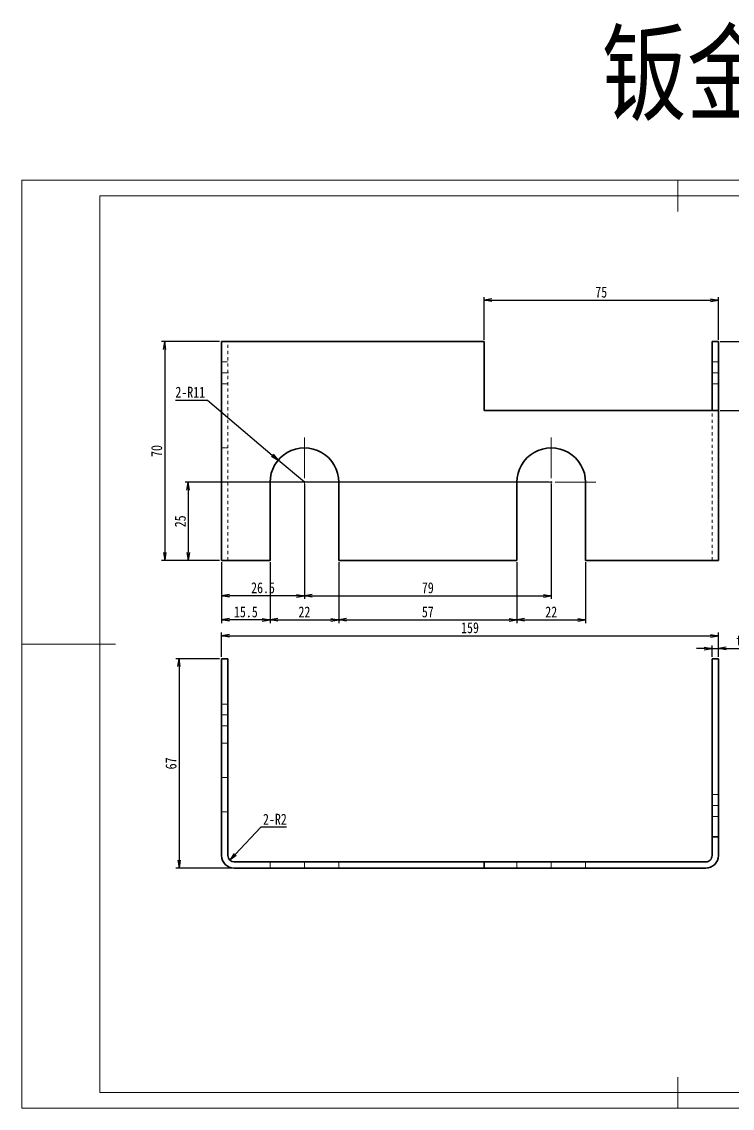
# Model space of a CAD drawing. Header units: millimetres. Extents: x -15766 to 80009, y -9701 to 15159.
# Drawn here: x -14272.3 to -14044.9, y 6746.4 to 7094 of the extents above; entities that cross this region are included whole.
import ezdxf

# ---------------------------------------------------------------- set-up
doc = ezdxf.new("R2010")
doc.units = ezdxf.units.MM
doc.linetypes.add('CENTER-HOKUTO_1', pattern=[16, 13, -1, 1, -1])
doc.linetypes.add('HIDDEN-HOKUTO_1', pattern=[2, 1, -1])
doc.layers.get('DEFPOINTS').update_dxf_attribs({"lineweight": 18})
for name, color, linetype, lineweight in [('AM_7', 2, 'CENTER-HOKUTO_1', 18), ('AM_HID', 1, 'HIDDEN-HOKUTO_1', 18), ('AM_VIS', 7, 'Continuous', 18), ('CDRAFT0', 7, 'Continuous', 18), ('DIM', 253, 'Continuous', 20), ('title_frame', 7, 'Continuous', 18), ('word_dim', 9, 'Continuous', 18), ('粗实线层_1', 7, 'Continuous', 15)]:
    doc.layers.add(name, color=color, linetype=linetype, lineweight=lineweight)
doc.styles.add('DIM', font='', dxfattribs={"width": 0.8})
doc.styles.get('DIM').set_extended_font_data('NSimSun')
doc.dimstyles.new('1-1$0', dxfattribs={"dimtxt": 3.5, "dimasz": 2.5, "dimexe": 1, "dimexo": 0.625, "dimgap": 0.8, "dimtad": 1, "dimdsep": 46, "dimtxsty": 'DIM', "dimblk": 'OPEN', "dimcen": 0, "dimdle": 5, "dimclrd": 256, "dimclre": 256, "dimclrt": 3, "dimazin": 3, "dimtfac": 0.5, "dimtmove": 0, "dimatfit": 3, "dimldrblk": 'OPEN', "dimfxl": 0, "dimtolj": 1, "dimarcsym": 0})
doc.dimstyles.new('1-1$4', dxfattribs={"dimtxt": 3.5, "dimasz": 2.5, "dimexe": 1, "dimexo": 0.625, "dimgap": 0.8, "dimtad": 1, "dimtih": 1, "dimtoh": 1, "dimzin": 12, "dimdsep": 46, "dimtxsty": 'DIM', "dimblk": 'OPEN', "dimcen": 0, "dimdle": 5, "dimclrd": 256, "dimclre": 256, "dimclrt": 3, "dimazin": 3, "dimtfac": 0.5, "dimtmove": 0, "dimatfit": 3, "dimldrblk": 'OPEN', "dimfxl": 0, "dimtolj": 1, "dimarcsym": 0})

# ---------------------------------------------------------------- blocks, each defined once
blk = doc.blocks.new('*X1252')
at = {"layer": 'CDRAFT0'}
for p, q in [((420, 297), (0, 297)), ((0, 297), (0, 0)), ((420, 0), (420, 297)), ((0, 0), (420, 0))]:
    blk.add_line(p, q, dxfattribs=at)
at = {"layer": '粗实线层_1'}
for p, q in [((210, 297), (210, 287)), ((415, 292), (25, 292)), ((25, 292), (25, 5)), ((415, 5), (415, 292)), ((0, 148.5), (30, 148.5)), ((420, 148.5), (410, 148.5)), ((210, 0), (210, 10)), ((25, 5), (415, 5))]:
    blk.add_line(p, q, dxfattribs=at)
blk = doc.blocks.new('_OPEN')
at = {"color": 0, "linetype": 'ByBlock', "lineweight": -2}
for p, q in [((-1, 0.166667), (0, 0)), ((-1, -0.166667), (0, 0)), ((0, 0), (-1, 0))]:
    blk.add_line(p, q, dxfattribs=at)
blk = doc.blocks.new('*D1335')
at = {"layer": 'DEFPOINTS', "color": 0, "transparency": 16777216}
for p in [(-14181.81, 6946.68), (-14208.31, 6921.68), (-14208.31, 6910.34)]:
    blk.add_point(p, dxfattribs=at)
at = {"layer": 'word_dim', "linetype": 'Continuous', "lineweight": -2, "transparency": 16777216}
for p, q in [((-14181.81, 6946.05), (-14181.81, 6909.34)), ((-14208.31, 6921.05), (-14208.31, 6909.34)), ((-14184.31, 6910.34), (-14205.81, 6910.34))]:
    blk.add_line(p, q, dxfattribs=at)
at = {"layer": 'word_dim', "lineweight": -2, "transparency": 16777216, "xscale": 2.5, "yscale": 2.5, "zscale": 2.5, "rotation": 180}
blk.add_blockref('_OPEN', (-14208.31, 6910.34), dxfattribs=at)
at = {"layer": 'word_dim', "lineweight": -2, "transparency": 16777216, "xscale": 2.5, "yscale": 2.5, "zscale": 2.5}
blk.add_blockref('_OPEN', (-14181.81, 6910.34), dxfattribs=at)
at = {"layer": 'word_dim', "color": 3, "transparency": 16777216, "insert": (-14195.06, 6912.89), "char_height": 3.5, "attachment_point": 5, "style": 'DIM'}
blk.add_mtext('\\A1;26.5', dxfattribs=at)
blk = doc.blocks.new('*D1336')
at = {"layer": 'DEFPOINTS', "color": 0, "transparency": 16777216}
for p in [(-14181.81, 6946.68), (-14102.81, 6946.68), (-14102.81, 6910.34)]:
    blk.add_point(p, dxfattribs=at)
at = {"layer": 'word_dim', "linetype": 'Continuous', "lineweight": -2, "transparency": 16777216}
for p, q in [((-14181.81, 6946.05), (-14181.81, 6909.34)), ((-14102.81, 6946.05), (-14102.81, 6909.34)), ((-14179.31, 6910.34), (-14105.31, 6910.34))]:
    blk.add_line(p, q, dxfattribs=at)
at = {"layer": 'word_dim', "lineweight": -2, "transparency": 16777216, "xscale": 2.5, "yscale": 2.5, "zscale": 2.5, "rotation": 180}
blk.add_blockref('_OPEN', (-14181.81, 6910.34), dxfattribs=at)
at = {"layer": 'word_dim', "lineweight": -2, "transparency": 16777216, "xscale": 2.5, "yscale": 2.5, "zscale": 2.5}
blk.add_blockref('_OPEN', (-14102.81, 6910.34), dxfattribs=at)
at = {"layer": 'word_dim', "color": 3, "transparency": 16777216, "insert": (-14142.31, 6912.89), "char_height": 3.5, "attachment_point": 5, "style": 'DIM'}
blk.add_mtext('\\A1;79', dxfattribs=at)
blk = doc.blocks.new('*D1337')
at = {"layer": 'DEFPOINTS', "color": 0, "transparency": 16777216}
for p in [(-14208.31, 6921.68), (-14192.81, 6921.68), (-14208.31, 6902.62)]:
    blk.add_point(p, dxfattribs=at)
at = {"layer": 'word_dim', "linetype": 'Continuous', "lineweight": -2, "transparency": 16777216}
for p, q in [((-14208.31, 6921.05), (-14208.31, 6901.62)), ((-14192.81, 6921.05), (-14192.81, 6901.62)), ((-14195.31, 6902.62), (-14205.81, 6902.62))]:
    blk.add_line(p, q, dxfattribs=at)
at = {"layer": 'word_dim', "lineweight": -2, "transparency": 16777216, "xscale": 2.5, "yscale": 2.5, "zscale": 2.5, "rotation": 180}
blk.add_blockref('_OPEN', (-14208.31, 6902.62), dxfattribs=at)
at = {"layer": 'word_dim', "lineweight": -2, "transparency": 16777216, "xscale": 2.5, "yscale": 2.5, "zscale": 2.5}
blk.add_blockref('_OPEN', (-14192.81, 6902.62), dxfattribs=at)
at = {"layer": 'word_dim', "color": 3, "transparency": 16777216, "insert": (-14200.56, 6905.17), "char_height": 3.5, "attachment_point": 5, "style": 'DIM'}
blk.add_mtext('\\A1;15.5', dxfattribs=at)
blk = doc.blocks.new('*D1338')
at = {"layer": 'DEFPOINTS', "color": 0, "transparency": 16777216}
for p in [(-14192.81, 6921.68), (-14170.81, 6921.68), (-14170.81, 6902.62)]:
    blk.add_point(p, dxfattribs=at)
at = {"layer": 'word_dim', "linetype": 'Continuous', "lineweight": -2, "transparency": 16777216}
for p, q in [((-14192.81, 6921.05), (-14192.81, 6901.62)), ((-14170.81, 6921.05), (-14170.81, 6901.62)), ((-14190.31, 6902.62), (-14173.31, 6902.62))]:
    blk.add_line(p, q, dxfattribs=at)
at = {"layer": 'word_dim', "lineweight": -2, "transparency": 16777216, "xscale": 2.5, "yscale": 2.5, "zscale": 2.5, "rotation": 180}
blk.add_blockref('_OPEN', (-14192.81, 6902.62), dxfattribs=at)
at = {"layer": 'word_dim', "lineweight": -2, "transparency": 16777216, "xscale": 2.5, "yscale": 2.5, "zscale": 2.5}
blk.add_blockref('_OPEN', (-14170.81, 6902.62), dxfattribs=at)
at = {"layer": 'word_dim', "color": 3, "transparency": 16777216, "insert": (-14181.81, 6905.17), "char_height": 3.5, "attachment_point": 5, "style": 'DIM'}
blk.add_mtext('\\A1;22', dxfattribs=at)
blk = doc.blocks.new('*D1339')
at = {"layer": 'DEFPOINTS', "color": 0, "transparency": 16777216}
for p in [(-14170.81, 6921.68), (-14113.81, 6921.68), (-14113.81, 6902.62)]:
    blk.add_point(p, dxfattribs=at)
at = {"layer": 'word_dim', "linetype": 'Continuous', "lineweight": -2, "transparency": 16777216}
for p, q in [((-14170.81, 6921.05), (-14170.81, 6901.62)), ((-14113.81, 6921.05), (-14113.81, 6901.62)), ((-14168.31, 6902.62), (-14116.31, 6902.62))]:
    blk.add_line(p, q, dxfattribs=at)
at = {"layer": 'word_dim', "lineweight": -2, "transparency": 16777216, "xscale": 2.5, "yscale": 2.5, "zscale": 2.5, "rotation": 180}
blk.add_blockref('_OPEN', (-14170.81, 6902.62), dxfattribs=at)
at = {"layer": 'word_dim', "lineweight": -2, "transparency": 16777216, "xscale": 2.5, "yscale": 2.5, "zscale": 2.5}
blk.add_blockref('_OPEN', (-14113.81, 6902.62), dxfattribs=at)
at = {"layer": 'word_dim', "color": 3, "transparency": 16777216, "insert": (-14142.31, 6905.17), "char_height": 3.5, "attachment_point": 5, "style": 'DIM'}
blk.add_mtext('\\A1;57', dxfattribs=at)
blk = doc.blocks.new('*D1340')
at = {"layer": 'DEFPOINTS', "color": 0, "transparency": 16777216}
for p in [(-14113.81, 6921.68), (-14091.81, 6921.68), (-14091.81, 6902.62)]:
    blk.add_point(p, dxfattribs=at)
at = {"layer": 'word_dim', "linetype": 'Continuous', "lineweight": -2, "transparency": 16777216}
for p, q in [((-14113.81, 6921.05), (-14113.81, 6901.62)), ((-14091.81, 6921.05), (-14091.81, 6901.62)), ((-14111.31, 6902.62), (-14094.31, 6902.62))]:
    blk.add_line(p, q, dxfattribs=at)
at = {"layer": 'word_dim', "lineweight": -2, "transparency": 16777216, "xscale": 2.5, "yscale": 2.5, "zscale": 2.5, "rotation": 180}
blk.add_blockref('_OPEN', (-14113.81, 6902.62), dxfattribs=at)
at = {"layer": 'word_dim', "lineweight": -2, "transparency": 16777216, "xscale": 2.5, "yscale": 2.5, "zscale": 2.5}
blk.add_blockref('_OPEN', (-14091.81, 6902.62), dxfattribs=at)
at = {"layer": 'word_dim', "color": 3, "transparency": 16777216, "insert": (-14102.81, 6905.17), "char_height": 3.5, "attachment_point": 5, "style": 'DIM'}
blk.add_mtext('\\A1;22', dxfattribs=at)
blk = doc.blocks.new('*D1341')
at = {"layer": 'DEFPOINTS', "color": 0, "transparency": 16777216}
for p in [(-14102.81, 6946.68), (-14218.99, 6921.68), (-14208.31, 6921.68)]:
    blk.add_point(p, dxfattribs=at)
at = {"layer": 'word_dim', "linetype": 'Continuous', "lineweight": -2, "transparency": 16777216}
for p, q in [((-14103.44, 6946.68), (-14219.99, 6946.68)), ((-14218.99, 6944.18), (-14218.99, 6924.18)), ((-14208.94, 6921.68), (-14219.99, 6921.68))]:
    blk.add_line(p, q, dxfattribs=at)
at = {"layer": 'word_dim', "lineweight": -2, "transparency": 16777216, "xscale": 2.5, "yscale": 2.5, "zscale": 2.5}
for p, rotation in [((-14218.99, 6946.68), 90), ((-14218.99, 6921.68), 270)]:
    blk.add_blockref('_OPEN', p, dxfattribs=dict(at, rotation=rotation))
at = {"layer": 'word_dim', "color": 3, "transparency": 16777216, "insert": (-14221.54, 6934.18), "char_height": 3.5, "attachment_point": 5, "rotation": 90, "style": 'DIM'}
blk.add_mtext('\\A1;25', dxfattribs=at)
blk = doc.blocks.new('*D1342')
at = {"layer": 'DEFPOINTS', "color": 0, "transparency": 16777216}
for p in [(-14208.31, 6991.68), (-14226.54, 6921.68), (-14208.31, 6921.68)]:
    blk.add_point(p, dxfattribs=at)
at = {"layer": 'word_dim', "linetype": 'Continuous', "lineweight": -2, "transparency": 16777216}
for p, q in [((-14208.94, 6991.68), (-14227.54, 6991.68)), ((-14226.54, 6989.18), (-14226.54, 6924.18)), ((-14208.94, 6921.68), (-14227.54, 6921.68))]:
    blk.add_line(p, q, dxfattribs=at)
at = {"layer": 'word_dim', "lineweight": -2, "transparency": 16777216, "xscale": 2.5, "yscale": 2.5, "zscale": 2.5}
for p, rotation in [((-14226.54, 6991.68), 90), ((-14226.54, 6921.68), 270)]:
    blk.add_blockref('_OPEN', p, dxfattribs=dict(at, rotation=rotation))
at = {"layer": 'word_dim', "color": 3, "transparency": 16777216, "insert": (-14229.09, 6956.68), "char_height": 3.5, "attachment_point": 5, "rotation": 90, "style": 'DIM'}
blk.add_mtext('\\A1;70', dxfattribs=at)
blk = doc.blocks.new('*D1343')
at = {"layer": 'DEFPOINTS', "color": 0, "transparency": 16777216}
for p in [(-14190.21, 6953.78), (-14181.81, 6946.68)]:
    blk.add_point(p, dxfattribs=at)
at = {"layer": 'word_dim', "linetype": 'Continuous', "lineweight": -2, "transparency": 16777216}
for p, q in [((-14223.03, 6972.95), (-14212.88, 6972.95)), ((-14212.88, 6972.95), (-14192.12, 6955.39)), ((-14181.81, 6946.68), (-14190.21, 6953.78))]:
    blk.add_line(p, q, dxfattribs=at)
at = {"layer": 'word_dim', "lineweight": -2, "transparency": 16777216, "xscale": 2.5, "yscale": 2.5, "zscale": 2.5, "rotation": 319.7858929642041}
blk.add_blockref('_OPEN', (-14190.21, 6953.78), dxfattribs=at)
at = {"layer": 'word_dim', "color": 3, "transparency": 16777216, "insert": (-14218.36, 6975.5), "char_height": 3.5, "attachment_point": 5, "style": 'DIM'}
blk.add_mtext('\\A1;2-R11', dxfattribs=at)
blk = doc.blocks.new('*D1344')
at = {"layer": 'DEFPOINTS', "color": 0, "transparency": 16777216}
for p in [(-14049.31, 6991.68), (-14034.02, 6991.68), (-14049.31, 6969.68)]:
    blk.add_point(p, dxfattribs=at)
at = {"layer": 'word_dim', "linetype": 'Continuous', "lineweight": -2, "transparency": 16777216}
for p, q in [((-14048.69, 6991.68), (-14033.02, 6991.68)), ((-14034.02, 6972.18), (-14034.02, 6989.18)), ((-14048.69, 6969.68), (-14033.02, 6969.68))]:
    blk.add_line(p, q, dxfattribs=at)
at = {"layer": 'word_dim', "lineweight": -2, "transparency": 16777216, "xscale": 2.5, "yscale": 2.5, "zscale": 2.5}
for p, rotation in [((-14034.02, 6991.68), 90), ((-14034.02, 6969.68), 270)]:
    blk.add_blockref('_OPEN', p, dxfattribs=dict(at, rotation=rotation))
at = {"layer": 'word_dim', "color": 3, "transparency": 16777216, "insert": (-14036.57, 6980.68), "char_height": 3.5, "attachment_point": 5, "rotation": 90, "style": 'DIM'}
blk.add_mtext('\\A1;22', dxfattribs=at)
blk = doc.blocks.new('*D1345')
at = {"layer": 'DEFPOINTS', "color": 0, "transparency": 16777216}
for p in [(-14049.31, 7004.95), (-14124.31, 6991.68), (-14049.31, 6991.68)]:
    blk.add_point(p, dxfattribs=at)
at = {"layer": 'word_dim', "linetype": 'Continuous', "lineweight": -2, "transparency": 16777216}
for p, q in [((-14124.31, 6992.3), (-14124.31, 7005.95)), ((-14049.31, 6992.3), (-14049.31, 7005.95)), ((-14121.81, 7004.95), (-14051.81, 7004.95))]:
    blk.add_line(p, q, dxfattribs=at)
at = {"layer": 'word_dim', "lineweight": -2, "transparency": 16777216, "xscale": 2.5, "yscale": 2.5, "zscale": 2.5, "rotation": 180}
blk.add_blockref('_OPEN', (-14124.31, 7004.95), dxfattribs=at)
at = {"layer": 'word_dim', "lineweight": -2, "transparency": 16777216, "xscale": 2.5, "yscale": 2.5, "zscale": 2.5}
blk.add_blockref('_OPEN', (-14049.31, 7004.95), dxfattribs=at)
at = {"layer": 'word_dim', "color": 3, "transparency": 16777216, "insert": (-14086.81, 7007.5), "char_height": 3.5, "attachment_point": 5, "style": 'DIM'}
blk.add_mtext('\\A1;75', dxfattribs=at)
blk = doc.blocks.new('*D1346')
at = {"layer": 'DEFPOINTS', "color": 0, "transparency": 16777216}
for p in [(-14208.31, 6890.21), (-14221.95, 6823.21), (-14204.31, 6823.21)]:
    blk.add_point(p, dxfattribs=at)
at = {"layer": 'word_dim', "linetype": 'Continuous', "lineweight": -2, "transparency": 16777216}
for p, q in [((-14208.94, 6890.21), (-14222.95, 6890.21)), ((-14221.95, 6887.71), (-14221.95, 6825.71)), ((-14204.94, 6823.21), (-14222.95, 6823.21))]:
    blk.add_line(p, q, dxfattribs=at)
at = {"layer": 'word_dim', "lineweight": -2, "transparency": 16777216, "xscale": 2.5, "yscale": 2.5, "zscale": 2.5}
for p, rotation in [((-14221.95, 6890.21), 90), ((-14221.95, 6823.21), 270)]:
    blk.add_blockref('_OPEN', p, dxfattribs=dict(at, rotation=rotation))
at = {"layer": 'word_dim', "color": 3, "transparency": 16777216, "insert": (-14224.5, 6856.71), "char_height": 3.5, "attachment_point": 5, "rotation": 90, "style": 'DIM'}
blk.add_mtext('\\A1;67', dxfattribs=at)
blk = doc.blocks.new('*D1347')
at = {"layer": 'DEFPOINTS', "color": 0, "transparency": 16777216}
for p in [(-14205.68, 6825.75), (-14204.31, 6827.21)]:
    blk.add_point(p, dxfattribs=at)
at = {"layer": 'word_dim', "linetype": 'Continuous', "lineweight": -2, "transparency": 16777216}
for p, q in [((-14195.81, 6836.29), (-14203.97, 6827.57)), ((-14187.5, 6836.29), (-14195.81, 6836.29))]:
    blk.add_line(p, q, dxfattribs=at)
at = {"layer": 'word_dim', "lineweight": -2, "transparency": 16777216, "xscale": 2.5, "yscale": 2.5, "zscale": 2.5, "rotation": 226.8946653152842}
blk.add_blockref('_OPEN', (-14205.68, 6825.75), dxfattribs=at)
at = {"layer": 'word_dim', "color": 3, "transparency": 16777216, "insert": (-14191.26, 6838.84), "char_height": 3.5, "attachment_point": 5, "style": 'DIM'}
blk.add_mtext('\\A1;2-R2', dxfattribs=at)
blk = doc.blocks.new('*D1348')
at = {"layer": 'DEFPOINTS', "color": 0, "transparency": 16777216}
for p in [(-14049.31, 6897.55), (-14208.31, 6890.21), (-14049.31, 6890.21)]:
    blk.add_point(p, dxfattribs=at)
at = {"layer": 'word_dim', "linetype": 'Continuous', "lineweight": -2, "transparency": 16777216}
for p, q in [((-14208.31, 6890.83), (-14208.31, 6898.55)), ((-14049.31, 6890.83), (-14049.31, 6898.55)), ((-14205.81, 6897.55), (-14051.81, 6897.55))]:
    blk.add_line(p, q, dxfattribs=at)
at = {"layer": 'word_dim', "lineweight": -2, "transparency": 16777216, "xscale": 2.5, "yscale": 2.5, "zscale": 2.5, "rotation": 180}
blk.add_blockref('_OPEN', (-14208.31, 6897.55), dxfattribs=at)
at = {"layer": 'word_dim', "lineweight": -2, "transparency": 16777216, "xscale": 2.5, "yscale": 2.5, "zscale": 2.5}
blk.add_blockref('_OPEN', (-14049.31, 6897.55), dxfattribs=at)
at = {"layer": 'word_dim', "color": 3, "transparency": 16777216, "insert": (-14128.81, 6900.1), "char_height": 3.5, "attachment_point": 5, "style": 'DIM'}
blk.add_mtext('\\A1;159', dxfattribs=at)
blk = doc.blocks.new('*D1349')
at = {"layer": 'DEFPOINTS', "color": 0, "transparency": 16777216}
for p in [(-14049.31, 6893.46), (-14051.31, 6890.21), (-14049.31, 6890.21)]:
    blk.add_point(p, dxfattribs=at)
at = {"layer": 'word_dim', "linetype": 'Continuous', "lineweight": -2, "transparency": 16777216}
for p, q in [((-14053.81, 6893.46), (-14056.31, 6893.46)), ((-14051.31, 6890.83), (-14051.31, 6894.46)), ((-14051.31, 6893.46), (-14049.31, 6893.46)), ((-14049.31, 6890.83), (-14049.31, 6894.46)), ((-14046.81, 6893.46), (-14037.24, 6893.46))]:
    blk.add_line(p, q, dxfattribs=at)
at = {"layer": 'word_dim', "lineweight": -2, "transparency": 16777216, "xscale": 2.5, "yscale": 2.5, "zscale": 2.5}
blk.add_blockref('_OPEN', (-14051.31, 6893.46), dxfattribs=at)
at = {"layer": 'word_dim', "lineweight": -2, "transparency": 16777216, "xscale": 2.5, "yscale": 2.5, "zscale": 2.5, "rotation": 180}
blk.add_blockref('_OPEN', (-14049.31, 6893.46), dxfattribs=at)
at = {"layer": 'word_dim', "color": 3, "transparency": 16777216, "insert": (-14040.78, 6896.01), "char_height": 3.5, "attachment_point": 5, "style": 'DIM'}
blk.add_mtext('\\A1;t=2', dxfattribs=at)

msp = doc.modelspace()

# ---------------------------------------------------------------- linework, layer by layer
at = {"layer": 'AM_7', "ltscale": 0.059998}
for p, q in [((-14208.51358, 6981.67777), (-14206.11368, 6981.67777)), ((-14208.51358, 6872.20737), (-14206.11368, 6872.20737))]:
    msp.add_line(p, q, dxfattribs=at)
at = {"layer": 'AM_7', "ltscale": 0.06001}
for p, q in [((-14049.11368, 6981.67777), (-14051.51407, 6981.67777)), ((-14206.11368, 6852.20737), (-14208.51407, 6852.20737)), ((-14049.11368, 6843.20737), (-14051.51407, 6843.20737))]:
    msp.add_line(p, q, dxfattribs=at)
at = {"layer": 'AM_7'}
for p, q in [((-14181.81363, 6960.9777), (-14181.81363, 6932.37772)), ((-14102.81363, 6960.9777), (-14102.81363, 6932.37772)), ((-14167.51358, 6946.67777), (-14196.11368, 6946.67777)), ((-14088.51358, 6946.67777), (-14117.11368, 6946.67777))]:
    msp.add_line(p, q, dxfattribs=at)
at = {"layer": 'AM_7', "ltscale": 0.060016}
for p, q in [((-14181.81363, 6825.40744), (-14181.81363, 6823.00681)), ((-14102.81363, 6825.40744), (-14102.81363, 6823.00681))]:
    msp.add_line(p, q, dxfattribs=at)
at = {"layer": 'AM_HID'}
for p, q in [((-14206.31363, 6921.67777), (-14206.31363, 6991.67777)), ((-14051.31363, 6921.67777), (-14051.31363, 6969.67777))]:
    msp.add_line(p, q, dxfattribs=at)
at = {"layer": 'AM_HID', "ltscale": 0.05}
for p, q in [((-14208.31363, 6985.17777), (-14206.31363, 6985.17777)), ((-14049.31363, 6985.17777), (-14051.31363, 6985.17777)), ((-14208.31363, 6978.17777), (-14206.31363, 6978.17777)), ((-14049.31363, 6978.17777), (-14051.31363, 6978.17777)), ((-14206.31363, 6957.67777), (-14208.31363, 6957.67777)), ((-14208.31363, 6875.70737), (-14206.31363, 6875.70737)), ((-14208.31363, 6868.70737), (-14206.31363, 6868.70737)), ((-14208.31363, 6863.20737), (-14206.31363, 6863.20737)), ((-14049.31363, 6846.70737), (-14051.31363, 6846.70737)), ((-14208.31363, 6841.20737), (-14206.31363, 6841.20737)), ((-14049.31363, 6839.70737), (-14051.31363, 6839.70737)), ((-14192.81363, 6823.20737), (-14192.81363, 6825.20737)), ((-14170.81363, 6823.20737), (-14170.81363, 6825.20737)), ((-14113.81363, 6823.20737), (-14113.81363, 6825.20737)), ((-14091.81363, 6823.20737), (-14091.81363, 6825.20737))]:
    msp.add_line(p, q, dxfattribs=at)
at = {"layer": 'AM_VIS', "lineweight": 35, "ltscale": 0.1}
for p, q in [((-14208.31363, 6991.67777), (-14204.31363, 6991.67777)), ((-14049.31363, 6969.67777), (-14053.31363, 6969.67777)), ((-14208.31363, 6921.67777), (-14204.31363, 6921.67777)), ((-14053.31363, 6921.67777), (-14049.31363, 6921.67777))]:
    msp.add_line(p, q, dxfattribs=at)
at = {"layer": 'AM_VIS', "lineweight": 35}
for p, q in [((-14208.31363, 6921.67777), (-14208.31363, 6991.67777)), ((-14204.31363, 6991.67777), (-14124.31363, 6991.67777)), ((-14124.31363, 6991.67777), (-14124.31363, 6969.67777)), ((-14051.31363, 6991.67777), (-14051.31363, 6969.67777)), ((-14049.31363, 6991.67777), (-14049.31363, 6969.67777)), ((-14053.31363, 6969.67777), (-14124.31363, 6969.67777)), ((-14049.31363, 6921.67777), (-14049.31363, 6969.67777)), ((-14192.81363, 6921.67777), (-14192.81363, 6946.67777)), ((-14170.81363, 6946.67777), (-14170.81363, 6921.67777)), ((-14113.81363, 6921.67777), (-14113.81363, 6946.67777)), ((-14091.81363, 6946.67777), (-14091.81363, 6921.67777)), ((-14170.81363, 6921.67777), (-14113.81363, 6921.67777)), ((-14091.81363, 6921.67777), (-14053.31363, 6921.67777)), ((-14208.31363, 6890.20737), (-14208.31363, 6827.20737)), ((-14206.31363, 6890.20737), (-14206.31363, 6827.20737)), ((-14051.31363, 6833.20737), (-14051.31363, 6890.20737)), ((-14049.31363, 6833.20737), (-14049.31363, 6890.20737)), ((-14204.31363, 6825.20737), (-14124.31363, 6825.20737)), ((-14053.31363, 6825.20737), (-14124.31363, 6825.20737)), ((-14204.31363, 6823.20737), (-14124.31363, 6823.20737)), ((-14053.31363, 6823.20737), (-14124.31363, 6823.20737))]:
    msp.add_line(p, q, dxfattribs=at)
at = {"layer": 'AM_VIS', "lineweight": 35, "ltscale": 0.05}
for p, q in [((-14051.31363, 6991.67777), (-14049.31363, 6991.67777)), ((-14208.31363, 6890.20737), (-14206.31363, 6890.20737)), ((-14051.31363, 6890.20737), (-14049.31363, 6890.20737)), ((-14051.31363, 6833.20737), (-14049.31363, 6833.20737)), ((-14124.31363, 6825.20737), (-14124.31363, 6823.20737))]:
    msp.add_line(p, q, dxfattribs=at)
at = {"layer": 'AM_VIS', "lineweight": 35, "ltscale": 0.2875}
msp.add_line((-14204.31363, 6921.67777), (-14192.81363, 6921.67777), dxfattribs=at)
at = {"layer": 'AM_VIS', "lineweight": 35, "ltscale": 0.15}
for p, q in [((-14051.31363, 6827.20737), (-14051.31363, 6833.20737)), ((-14049.31363, 6827.20737), (-14049.31363, 6833.20737))]:
    msp.add_line(p, q, dxfattribs=at)
at = {"layer": 'AM_VIS', "lineweight": 35}
for centre, radius, start, end in [((-14181.81363, 6946.67777), 11, 0, 180.000005), ((-14102.81363, 6946.67777), 11, 0, 180.000005), ((-14204.31363, 6827.20737), 4, 179.999995, 269.9999975), ((-14204.31363, 6827.20737), 2, 180.000005, 269.9999975), ((-14053.31363, 6827.20737), 2, 269.9999975, 0), ((-14053.31363, 6827.20737), 4, 269.9999975, 0)]:
    msp.add_arc(centre, radius, start, end, dxfattribs=at)

# ---------------------------------------------------------------- block references
at = {"layer": 'title_frame'}
msp.add_blockref('*X1252', (-14272.29998, 6746.35302), dxfattribs=at)

# ---------------------------------------------------------------- texts
at = {"layer": 'DIM', "insert": (-14086.67712, 7090.08916), "char_height": 25, "width": 104.980501, "attachment_point": 1, "style": 'DIM'}
msp.add_mtext('{\\C3;钣金}', dxfattribs=at)

# ---------------------------------------------------------------- dimensions: what is measured, and where the dimension line sits
at = {"layer": 'word_dim', "color": 3, "true_color": 0x00ff00}
for base, p1, p2, picture, middle in [((-14049.31363, 7004.948), (-14124.31363, 6991.67777), (-14049.31363, 6991.67777), '*D1345', (-14086.81363, 7007.498)), ((-14208.31363, 6910.33637), (-14181.81363, 6946.67777), (-14208.31363, 6921.67777), '*D1335', (-14195.06363, 6912.88637)), ((-14102.81363, 6910.33637), (-14181.81363, 6946.67771), (-14102.81363, 6946.67771), '*D1336', (-14142.31363, 6912.88637)), ((-14208.31363, 6902.6226), (-14192.81363, 6921.67777), (-14208.31363, 6921.67777), '*D1337', (-14200.56363, 6905.1726)), ((-14170.81363, 6902.6226), (-14192.81363, 6921.67777), (-14170.81363, 6921.67777), '*D1338', (-14181.81363, 6905.1726)), ((-14113.81363, 6902.6226), (-14170.81363, 6921.67777), (-14113.81363, 6921.67777), '*D1339', (-14142.31363, 6905.1726)), ((-14091.81363, 6902.6226), (-14113.81363, 6921.67777), (-14091.81363, 6921.67777), '*D1340', (-14102.81363, 6905.1726)), ((-14049.31363, 6897.55179), (-14208.31363, 6890.20737), (-14049.31363, 6890.20737), '*D1348', (-14128.81363, 6900.10179))]:
    dim = msp.add_linear_dim(base=base, p1=p1, p2=p2, dimstyle='1-1$0', dxfattribs=at)
    dim.commit()
    dim.dimension.update_dxf_attribs({"geometry": picture, "text_midpoint": middle})
for base, p1, p2, picture, middle in [((-14226.53622, 6921.67777), (-14208.31363, 6991.67777), (-14208.31363, 6921.67777), '*D1342', (-14229.08622, 6956.67777)), ((-14034.02131, 6991.67777), (-14049.31363, 6969.67777), (-14049.31363, 6991.67777), '*D1344', (-14036.57131, 6980.67777)), ((-14218.98549, 6921.67777), (-14102.81363, 6946.67777), (-14208.31363, 6921.67777), '*D1341', (-14221.53549, 6934.17777)), ((-14221.95449, 6823.20737), (-14208.31363, 6890.20737), (-14204.31363, 6823.20737), '*D1346', (-14224.50449, 6856.70737))]:
    dim = msp.add_linear_dim(base=base, p1=p1, p2=p2, angle=90, dimstyle='1-1$0', dxfattribs=at)
    dim.commit()
    dim.dimension.update_dxf_attribs({"geometry": picture, "text_midpoint": middle})
dim = msp.add_radius_dim(center=(-14181.81363, 6946.67777), mpoint=(-14190.21364, 6953.77987), text='2-<>', dimstyle='1-1$4', dxfattribs=at)
dim.commit()
dim.dimension.update_dxf_attribs({"geometry": '*D1343', "text_midpoint": (-14218.35716, 6972.9463), "dimtype": 164})
dim = msp.add_linear_dim(base=(-14049.31363, 6893.45566), p1=(-14051.31363, 6890.20737), p2=(-14049.31363, 6890.20737), text='t=<>', dimstyle='1-1$0', dxfattribs=at)
dim.commit()
dim.dimension.update_dxf_attribs({"geometry": '*D1349', "text_midpoint": (-14040.77585, 6896.00566)})
dim = msp.add_radius_dim(center=(-14204.31363, 6827.20737), mpoint=(-14205.68031, 6825.74717), text='2-<>', dimstyle='1-1$4', override={"dimtmove": 1}, dxfattribs=at)
dim.commit()
dim.dimension.update_dxf_attribs({"geometry": '*D1347', "text_midpoint": (-14195.81492, 6836.2876), "dimtype": 164})

doc.saveas('drawing.dxf')
